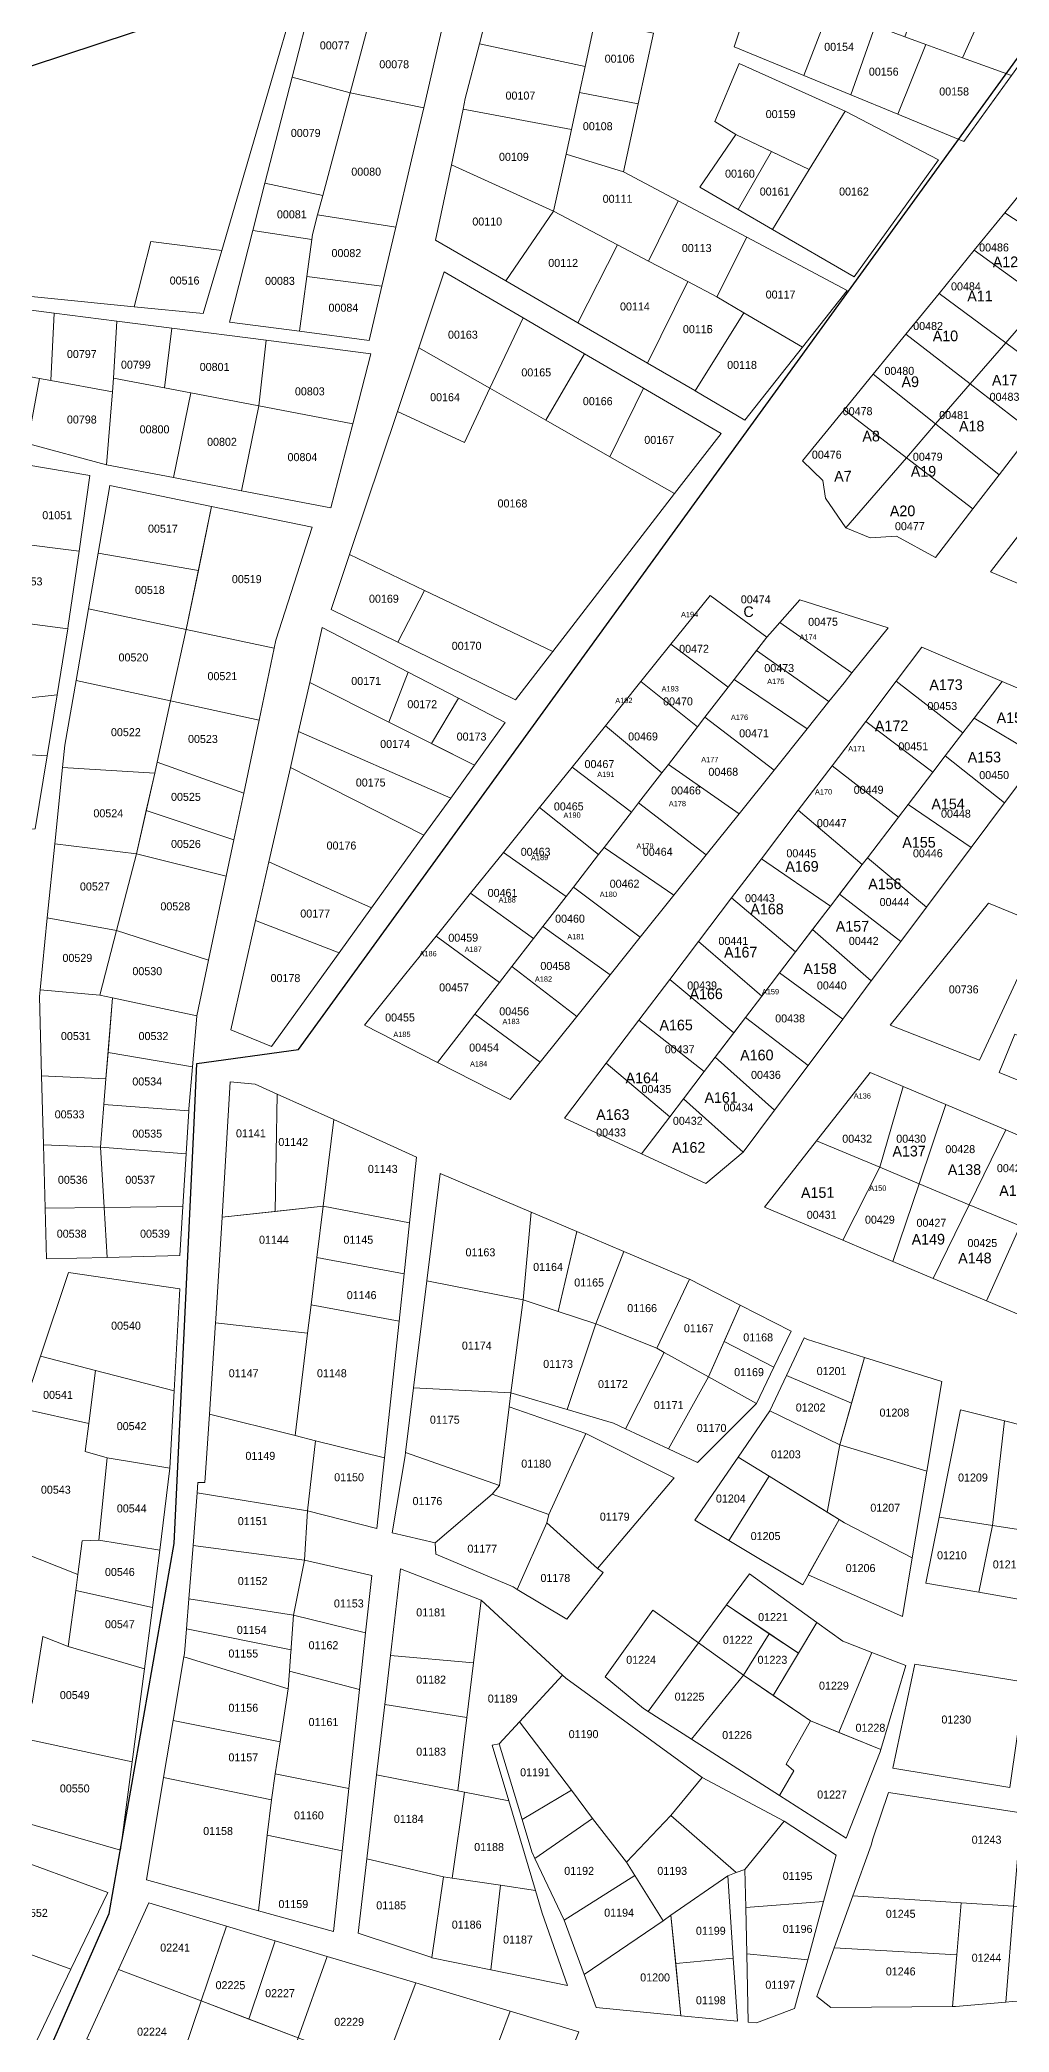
# Model space of a CAD drawing. Header units: metres. Extents: x 245225 to 248406, y 1633796 to 1637634.
# Drawn here: x 246800.1 to 246981.7, y 1634356 to 1634729.4 of the extents above; entities that cross this region are included whole.
import ezdxf
from ezdxf.enums import TextEntityAlignment as Align

# ---------------------------------------------------------------- set-up
doc = ezdxf.new("R2010")
doc.units = ezdxf.units.M
doc.header["$MEASUREMENT"] = 0
for name, color, linetype in [('historique_numero_parcelle', 7, 'Continuous'), ('limites_sections', 7, 'Continuous'), ('numero_lot', 7, 'Continuous')]:
    doc.layers.add(name, color=color, linetype=linetype)
doc.layers.add('LIMITES_PARCELLES', color=7, linetype='Continuous', lineweight=0, true_color=0xffffff)
doc.styles.add('Style-FANCY', font='FANCY.shx')
doc.styles.add('Style-WORKING', font='WORKING.shx')

msp = doc.modelspace()

# ---------------------------------------------------------------- linework, layer by layer
at = {"layer": 'limites_parcelles', "flags": 128}
for points in [[(246834.158, 1634689.937), (246820.85, 1634691.622), (246817.744, 1634679.405), (246787.177, 1634682.471), (246794.32, 1634718.454), (246809.137, 1634780.102), (246822.631, 1634775.869), (246823.328, 1634777.96), (246857.107, 1634768.467), (246834.158, 1634689.937)], [(246978.856, 1634739.265), (246972.956, 1634726.066), (246966.076, 1634728.575), (246962.158, 1634730.003), (246967.198, 1634743.705), (246978.856, 1634739.265)], [(246904.388, 1634734.488), (246904.036, 1634732.853), (246902.222, 1634724.416), (246882.423, 1634728.647), (246884.977, 1634738.5), (246904.388, 1634734.488)], [(246915.044, 1634730.669), (246912.175, 1634717.432), (246901.171, 1634719.528), (246902.222, 1634724.416), (246904.036, 1634732.853), (246915.044, 1634730.669)], [(246962.158, 1634730.003), (246966.076, 1634728.575), (246960.821, 1634715.479), (246952.018, 1634719.109), (246956.554, 1634732.047), (246962.158, 1634730.003)], [(246902.222, 1634724.416), (246901.171, 1634719.528), (246899.691, 1634712.642), (246879.362, 1634716.447), (246879.781, 1634718.454), (246882.423, 1634728.647), (246902.222, 1634724.416)], [(246972.956, 1634726.066), (246982.104, 1634722.731), (246973.179, 1634710.384), (246960.821, 1634715.479), (246966.076, 1634728.575), (246972.956, 1634726.066)], [(246950.954, 1634716.073), (246944.207, 1634705.093), (246930.449, 1634711.707), (246926.522, 1634714.095), (246931.072, 1634724.996), (246950.954, 1634716.073)], [(246871.994, 1634716.707), (246869.727, 1634706.945), (246866.772, 1634694.338), (246852.115, 1634696.642), (246853.075, 1634700.246), (246858.202, 1634719.499), (246871.994, 1634716.707)], [(246912.175, 1634717.432), (246909.414, 1634704.696), (246898.687, 1634707.973), (246899.691, 1634712.642), (246901.171, 1634719.528), (246912.175, 1634717.432)], [(246899.691, 1634712.642), (246898.687, 1634707.973), (246896.305, 1634697.337), (246877.182, 1634706.016), (246879.362, 1634716.447), (246899.691, 1634712.642)], [(246960.242, 1634695.541), (246952.674, 1634684.984), (246937.326, 1634693.885), (246944.207, 1634705.093), (246950.954, 1634716.073), (246968.417, 1634706.945), (246960.242, 1634695.541)], [(246909.414, 1634704.696), (246919.677, 1634699.257), (246914.143, 1634687.956), (246908.325, 1634691.015), (246896.305, 1634697.337), (246898.687, 1634707.973), (246909.414, 1634704.696)], [(246853.075, 1634700.246), (246852.115, 1634696.642), (246851.134, 1634692.958), (246851.005, 1634691.995), (246839.987, 1634693.673), (246842.254, 1634702.531), (246853.075, 1634700.246)], [(246932.532, 1634692.444), (246926.891, 1634681.25), (246921.46, 1634684.107), (246914.143, 1634687.956), (246919.677, 1634699.257), (246932.532, 1634692.444)], [(246851.005, 1634691.995), (246850.083, 1634685.099), (246848.706, 1634674.796), (246835.596, 1634676.517), (246839.987, 1634693.673), (246851.005, 1634691.995)], [(246866.772, 1634694.338), (246864.17, 1634683.235), (246850.083, 1634685.099), (246851.005, 1634691.995), (246851.134, 1634692.958), (246852.115, 1634696.642), (246866.772, 1634694.338)], [(246914.143, 1634687.956), (246921.46, 1634684.107), (246913.936, 1634668.816), (246900.846, 1634676.413), (246908.325, 1634691.015), (246914.143, 1634687.956)], [(246942.947, 1634671.806), (246931.958, 1634678.256), (246926.891, 1634681.25), (246932.532, 1634692.444), (246951.351, 1634682.471), (246942.947, 1634671.806)], [(246926.891, 1634681.25), (246931.958, 1634678.256), (246922.883, 1634663.622), (246922.776, 1634663.685), (246913.936, 1634668.816), (246921.46, 1634684.107), (246926.891, 1634681.25)], [(246802.777, 1634678.194), (246802.146, 1634665.58), (246800.037, 1634665.969), (246786.254, 1634668.515), (246787.029, 1634680.245), (246787.785, 1634680.116), (246802.777, 1634678.194)], [(246814.49, 1634676.692), (246813.862, 1634666.037), (246813.709, 1634663.444), (246802.146, 1634665.58), (246802.777, 1634678.194), (246814.49, 1634676.692)], [(246842.451, 1634673.107), (246841.077, 1634660.829), (246828.363, 1634663.262), (246823.444, 1634664.203), (246824.815, 1634675.368), (246842.451, 1634673.107)], [(246802.146, 1634665.58), (246813.709, 1634663.444), (246812.55, 1634649.795), (246797.786, 1634653.763), (246800.037, 1634665.969), (246802.146, 1634665.58)], [(246823.444, 1634664.203), (246828.363, 1634663.262), (246825.091, 1634647.381), (246812.55, 1634649.795), (246813.709, 1634663.444), (246813.862, 1634666.037), (246823.444, 1634664.203)], [(246894.883, 1634658.136), (246906.864, 1634651.293), (246918.984, 1634644.37), (246896.175, 1634614.794), (246872.142, 1634626.251), (246858.114, 1634632.939), (246867.079, 1634659.746), (246879.65, 1634653.967), (246884.411, 1634664.118), (246894.883, 1634658.136)], [(246962.438, 1634651.111), (246951.064, 1634637.968), (246947.254, 1634643.524), (246946.778, 1634646.858), (246942.968, 1634650.509), (246950.771, 1634660.089), (246962.438, 1634651.111)], [(246974.898, 1634641.521), (246967.892, 1634632.411), (246960.589, 1634636.38), (246955.668, 1634636.063), (246951.064, 1634637.968), (246962.438, 1634651.111), (246974.898, 1634641.521)], [(246827.505, 1634618.937), (246832.237, 1634641.977), (246851.074, 1634638.1), (246844.3, 1634616.933), (246843.987, 1634615.444), (246827.505, 1634618.937)], [(246795.035, 1634635.126), (246807.425, 1634633.602), (246805.407, 1634619.632), (246805.314, 1634619.064), (246787.68, 1634621.318), (246789.726, 1634635.779), (246795.035, 1634635.126)], [(246936.301, 1634617.489), (246930.138, 1634609.527), (246929.016, 1634608.078), (246918.32, 1634616.141), (246925.664, 1634625.268), (246936.301, 1634617.489)], [(246950.756, 1634608.937), (246947.921, 1634605.396), (246934.344, 1634614.961), (246936.301, 1634617.489), (246937.358, 1634618.681), (246938.712, 1634620.209), (246952.229, 1634610.776), (246950.756, 1634608.937)], [(246929.016, 1634608.078), (246924.673, 1634602.468), (246923.276, 1634600.662), (246912.692, 1634609.147), (246918.32, 1634616.141), (246929.016, 1634608.078)], [(246980.351, 1634609.18), (246975.105, 1634602.307), (246972.979, 1634599.521), (246960.509, 1634609.204), (246965.352, 1634615.584), (246980.351, 1634609.18)], [(246824.567, 1634605.522), (246822.049, 1634594.023), (246821.6, 1634591.975), (246804.327, 1634593.04), (246804.749, 1634597.208), (246806.863, 1634609.363), (246824.567, 1634605.522)], [(246877.058, 1634587.325), (246848.546, 1634599.778), (246850.634, 1634608.958), (246865.436, 1634601.551), (246881.515, 1634593.504), (246877.058, 1634587.325)], [(246923.276, 1634600.662), (246917.836, 1634593.635), (246916.612, 1634592.053), (246906.039, 1634600.88), (246912.692, 1634609.147), (246923.276, 1634600.662)], [(246943.821, 1634600.276), (246937.648, 1634592.566), (246924.673, 1634602.468), (246929.016, 1634608.078), (246930.138, 1634609.527), (246943.821, 1634600.276)], [(246972.979, 1634599.521), (246969.715, 1634595.245), (246967.364, 1634592.165), (246954.811, 1634601.695), (246960.509, 1634609.204), (246972.979, 1634599.521)], [(246916.612, 1634592.053), (246912.268, 1634586.441), (246910.912, 1634584.691), (246899.779, 1634593.102), (246906.039, 1634600.88), (246916.612, 1634592.053)], [(246937.648, 1634592.566), (246931.103, 1634584.393), (246917.836, 1634593.635), (246923.276, 1634600.662), (246924.673, 1634602.468), (246937.648, 1634592.566)], [(246967.364, 1634592.165), (246962.747, 1634586.115), (246960.93, 1634583.735), (246948.506, 1634593.389), (246954.811, 1634601.695), (246967.364, 1634592.165)], [(246987.282, 1634595.06), (246980.818, 1634586.42), (246969.715, 1634595.245), (246972.979, 1634599.521), (246975.105, 1634602.307), (246987.282, 1634595.06)], [(246877.058, 1634587.325), (246872.029, 1634580.352), (246854.397, 1634589.306), (246847.016, 1634593.054), (246848.546, 1634599.778), (246877.058, 1634587.325)], [(246836.432, 1634579.5), (246820.004, 1634584.979), (246821.6, 1634591.975), (246822.049, 1634594.023), (246838.264, 1634588.22), (246836.432, 1634579.5)], [(246872.029, 1634580.352), (246862.207, 1634566.734), (246851.591, 1634571.494), (246842.988, 1634575.352), (246847.016, 1634593.054), (246854.397, 1634589.306), (246872.029, 1634580.352)], [(246910.912, 1634584.691), (246905.791, 1634578.074), (246904.766, 1634576.75), (246893.701, 1634585.548), (246899.779, 1634593.102), (246910.912, 1634584.691)], [(246931.103, 1634584.393), (246924.942, 1634576.699), (246912.268, 1634586.441), (246916.612, 1634592.053), (246917.836, 1634593.635), (246931.103, 1634584.393)], [(246960.93, 1634583.735), (246955.131, 1634576.136), (246954.166, 1634574.873), (246942.176, 1634585.049), (246948.506, 1634593.389), (246960.93, 1634583.735)], [(246980.818, 1634586.42), (246974.571, 1634578.069), (246962.747, 1634586.115), (246967.364, 1634592.165), (246969.715, 1634595.245), (246980.818, 1634586.42)], [(246904.766, 1634576.75), (246900.037, 1634570.641), (246898.66, 1634568.862), (246886.928, 1634577.132), (246893.701, 1634585.548), (246904.766, 1634576.75)], [(246924.942, 1634576.699), (246918.875, 1634569.122), (246905.791, 1634578.074), (246910.912, 1634584.691), (246912.268, 1634586.441), (246924.942, 1634576.699)], [(246974.571, 1634578.069), (246966.193, 1634566.87), (246955.131, 1634576.136), (246960.93, 1634583.735), (246962.747, 1634586.115), (246974.571, 1634578.069)], [(246918.875, 1634569.122), (246912.552, 1634561.225), (246900.037, 1634570.641), (246904.766, 1634576.75), (246905.791, 1634578.074), (246918.875, 1634569.122)], [(246851.591, 1634571.494), (246862.207, 1634566.734), (246856.146, 1634558.33), (246840.484, 1634564.347), (246842.988, 1634575.352), (246851.591, 1634571.494)], [(246898.66, 1634568.862), (246894.331, 1634563.269), (246892.568, 1634560.992), (246880.772, 1634569.482), (246886.928, 1634577.132), (246898.66, 1634568.862)], [(246948.198, 1634567.053), (246947.358, 1634565.953), (246941.676, 1634558.508), (246929.689, 1634568.597), (246935.271, 1634575.952), (246948.198, 1634567.053)], [(246961.383, 1634560.439), (246949.899, 1634569.282), (246954.166, 1634574.873), (246955.131, 1634576.136), (246966.193, 1634566.87), (246961.383, 1634560.439)], [(246912.552, 1634561.225), (246906.906, 1634554.174), (246894.331, 1634563.269), (246898.66, 1634568.862), (246900.037, 1634570.641), (246912.552, 1634561.225)], [(246892.568, 1634560.992), (246888.504, 1634555.741), (246886.19, 1634552.752), (246874.316, 1634561.46), (246880.772, 1634569.482), (246892.568, 1634560.992)], [(246941.676, 1634558.508), (246938.664, 1634554.562), (246935.344, 1634550.211), (246923.495, 1634560.436), (246929.689, 1634568.597), (246941.676, 1634558.508)], [(246958.378, 1634556.423), (246955.851, 1634553.045), (246944.847, 1634562.663), (246947.358, 1634565.953), (246948.198, 1634567.053), (246949.899, 1634569.282), (246961.383, 1634560.439), (246958.378, 1634556.423)], [(246959.399, 1634544.776), (246977.814, 1634567.636), (246986.493, 1634564.038), (246986.705, 1634560.863), (246976.121, 1634538.214), (246959.399, 1634544.776)], [(246831.691, 1634556.949), (246829.494, 1634546.498), (246813.685, 1634549.857), (246811.334, 1634550.356), (246814.451, 1634562.472), (246831.691, 1634556.949)], [(246906.906, 1634554.174), (246900.672, 1634546.389), (246888.504, 1634555.741), (246892.568, 1634560.992), (246894.331, 1634563.269), (246906.906, 1634554.174)], [(246955.851, 1634553.045), (246950.501, 1634545.893), (246938.664, 1634554.562), (246941.676, 1634558.508), (246944.847, 1634562.663), (246955.851, 1634553.045)], [(246880.15, 1634544.949), (246874.594, 1634537.772), (246860.894, 1634544.781), (246868.648, 1634554.416), (246874.316, 1634561.46), (246886.19, 1634552.752), (246881.604, 1634546.828), (246880.15, 1634544.949)], [(246930.072, 1634543.305), (246918.111, 1634553.343), (246923.495, 1634560.436), (246935.344, 1634550.211), (246932.293, 1634546.215), (246930.072, 1634543.305)], [(246900.672, 1634546.389), (246893.818, 1634537.828), (246881.604, 1634546.828), (246886.19, 1634552.752), (246888.504, 1634555.741), (246900.672, 1634546.389)], [(246811.334, 1634550.356), (246813.685, 1634549.857), (246812.467, 1634534.683), (246800.393, 1634535.251), (246799.987, 1634550.112), (246800.116, 1634551.389), (246811.334, 1634550.356)], [(246930.072, 1634543.305), (246926.59, 1634538.741), (246924.553, 1634536.072), (246912.321, 1634545.714), (246918.111, 1634553.343), (246930.072, 1634543.305)], [(246950.501, 1634545.893), (246943.996, 1634537.198), (246932.293, 1634546.215), (246935.344, 1634550.211), (246938.664, 1634554.562), (246950.501, 1634545.893)], [(246828.674, 1634536.958), (246812.863, 1634539.622), (246813.685, 1634549.857), (246829.494, 1634546.498), (246829.484, 1634546.448), (246828.674, 1634536.958)], [(246893.818, 1634537.828), (246888.199, 1634530.811), (246874.594, 1634537.772), (246880.15, 1634544.949), (246881.604, 1634546.828), (246893.818, 1634537.828)], [(246924.553, 1634536.072), (246920.649, 1634530.958), (246918.088, 1634527.603), (246906.174, 1634537.615), (246912.321, 1634545.714), (246924.553, 1634536.072)], [(246828.674, 1634536.958), (246828.002, 1634529.091), (246827.979, 1634528.715), (246812.081, 1634529.867), (246812.467, 1634534.683), (246812.863, 1634539.622), (246828.674, 1634536.958)], [(246937.748, 1634528.845), (246931.856, 1634520.969), (246920.649, 1634530.958), (246924.553, 1634536.072), (246926.59, 1634538.741), (246937.748, 1634528.845)], [(246812.467, 1634534.683), (246812.081, 1634529.867), (246811.44, 1634521.887), (246800.746, 1634522.342), (246800.393, 1634535.251), (246812.467, 1634534.683)], [(246844.568, 1634531.83), (246844.144, 1634509.857), (246834.212, 1634508.786), (246835.758, 1634534.119), (246840.388, 1634533.722), (246844.568, 1634531.83)], [(246931.856, 1634520.969), (246924.871, 1634515.095), (246912.792, 1634520.664), (246918.088, 1634527.603), (246920.649, 1634530.958), (246931.856, 1634520.969)], [(246851.976, 1634501.245), (246850.889, 1634492.345), (246850.241, 1634487.04), (246832.997, 1634488.945), (246833.047, 1634489.695), (246834.212, 1634508.786), (246853.147, 1634510.827), (246851.976, 1634501.245)], [(246921.77, 1634497.152), (246915.693, 1634484.205), (246904.263, 1634488.809), (246909.485, 1634502.362), (246921.762, 1634497.156), (246921.77, 1634497.152)], [(246825.244, 1634476.21), (246810.48, 1634480.037), (246800.193, 1634482.703), (246805.414, 1634498.431), (246826.299, 1634495.344), (246825.244, 1634476.21)], [(246931.292, 1634492.277), (246925.364, 1634478.837), (246917.077, 1634483.437), (246915.693, 1634484.205), (246921.77, 1634497.152), (246931.292, 1634492.277)], [(246867.374, 1634489.263), (246864.63, 1634463.673), (246851.735, 1634466.873), (246847.894, 1634467.827), (246850.241, 1634487.04), (246850.889, 1634492.345), (246867.374, 1634489.263)], [(246897.203, 1634491.107), (246904.263, 1634488.809), (246898.867, 1634472.754), (246888.319, 1634475.883), (246890.611, 1634493.254), (246897.203, 1634491.107)], [(246915.693, 1634484.205), (246917.077, 1634483.437), (246909.812, 1634469.125), (246907.58, 1634470.168), (246898.867, 1634472.754), (246904.263, 1634488.809), (246915.693, 1634484.205)], [(246952.176, 1634473.891), (246939.992, 1634479.112), (246943.295, 1634486.132), (246943.881, 1634485.832), (246954.602, 1634482.499), (246952.176, 1634473.891)], [(246825.244, 1634476.21), (246824.447, 1634461.742), (246812.713, 1634463.66), (246808.585, 1634464.877), (246809.236, 1634470.087), (246810.48, 1634480.037), (246825.244, 1634476.21)], [(246888.319, 1634475.883), (246887.997, 1634473.233), (246886.202, 1634458.471), (246868.604, 1634464.649), (246870.113, 1634476.815), (246888.319, 1634475.883)], [(246809.236, 1634470.087), (246808.585, 1634464.877), (246812.713, 1634463.66), (246811.125, 1634448.261), (246808.03, 1634448.102), (246807.197, 1634441.821), (246789.001, 1634448.991), (246796.932, 1634472.881), (246809.236, 1634470.087)], [(246902.395, 1634468.263), (246895.409, 1634453.023), (246884.826, 1634456.833), (246886.202, 1634458.471), (246887.997, 1634473.233), (246902.395, 1634468.263)], [(246847.894, 1634467.827), (246851.735, 1634466.873), (246850.248, 1634453.725), (246829.553, 1634457.134), (246829.705, 1634459.062), (246830.98, 1634459.049), (246831.845, 1634471.874), (246847.894, 1634467.827)], [(246949.983, 1634466.107), (246947.58, 1634453.515), (246936.728, 1634460.237), (246930.934, 1634463.826), (246936.86, 1634472.457), (246949.983, 1634466.107)], [(246904.581, 1634442.93), (246895.056, 1634451.502), (246895.409, 1634453.023), (246902.395, 1634468.263), (246918.905, 1634459.903), (246904.581, 1634442.93)], [(246947.58, 1634453.515), (246949.983, 1634466.107), (246966.254, 1634461.184), (246963.538, 1634444.962), (246950.83, 1634451.502), (246949.828, 1634452.123), (246947.58, 1634453.515)], [(246884.826, 1634456.833), (246874.137, 1634447.732), (246866.094, 1634449.637), (246868.528, 1634464.03), (246868.604, 1634464.649), (246886.202, 1634458.471), (246884.826, 1634456.833)], [(246874.137, 1634447.732), (246884.826, 1634456.833), (246895.409, 1634453.023), (246895.056, 1634451.502), (246889.523, 1634439.008), (246888.742, 1634439.477), (246874.243, 1634445.615), (246874.137, 1634447.732)], [(246904.581, 1634442.93), (246905.594, 1634442.155), (246898.796, 1634433.444), (246889.523, 1634439.008), (246895.056, 1634451.502), (246904.581, 1634442.93)], [(246961.694, 1634433.948), (246944.055, 1634441.736), (246949.828, 1634452.123), (246950.83, 1634451.502), (246963.538, 1634444.962), (246961.694, 1634433.948)], [(246806.797, 1634438.8), (246805.41, 1634428.338), (246800.648, 1634430.164), (246798.637, 1634417.675), (246796.779, 1634418.355), (246780.312, 1634424.381), (246784.495, 1634435.416), (246784.503, 1634435.442), (246789.001, 1634448.991), (246807.197, 1634441.821), (246806.797, 1634438.8)], [(246822.537, 1634446.387), (246821.196, 1634435.606), (246806.797, 1634438.8), (246807.197, 1634441.821), (246808.03, 1634448.102), (246811.125, 1634448.261), (246822.537, 1634446.387)], [(246928.736, 1634436.092), (246933.013, 1634441.904), (246940.03, 1634436.849), (246945.66, 1634432.793), (246942.226, 1634427.034), (246928.736, 1634436.092)], [(246821.196, 1634435.606), (246821.14, 1634435.151), (246819.683, 1634424.147), (246805.41, 1634428.338), (246806.797, 1634438.8), (246821.196, 1634435.606)], [(246847.576, 1634434.172), (246847.161, 1634428.148), (246847.131, 1634427.717), (246827.539, 1634431.624), (246827.982, 1634437.228), (246847.576, 1634434.172)], [(246898.027, 1634422.922), (246889.959, 1634414.216), (246886.139, 1634410.095), (246884.816, 1634409.83), (246887.927, 1634399.404), (246879.634, 1634401.021), (246878.366, 1634401.269), (246880.048, 1634415.017), (246881.297, 1634425.232), (246882.736, 1634436.99), (246898.027, 1634422.922)], [(246861.116, 1634430.904), (246859.977, 1634420.275), (246846.852, 1634423.671), (246847.108, 1634427.39), (246847.131, 1634427.717), (246847.161, 1634428.148), (246847.576, 1634434.172), (246861.116, 1634430.904)], [(246923.498, 1634428.976), (246914.065, 1634416.161), (246913.19, 1634416.723), (246905.997, 1634422.645), (246914.932, 1634435.152), (246923.498, 1634428.976)], [(246937.498, 1634419.107), (246945.66, 1634432.793), (246950.522, 1634429.29), (246951.333, 1634428.98), (246955.979, 1634427.203), (246949.767, 1634412.202), (246944.48, 1634414.355), (246942.64, 1634415.607), (246937.498, 1634419.107)], [(246805.41, 1634428.338), (246819.683, 1634424.147), (246817.376, 1634406.717), (246795.039, 1634411.537), (246796.779, 1634418.355), (246798.637, 1634417.675), (246800.648, 1634430.164), (246805.41, 1634428.338)], [(246847.131, 1634427.717), (246847.108, 1634427.39), (246846.852, 1634423.671), (246846.624, 1634420.361), (246827.067, 1634426.356), (246827.173, 1634426.988), (246827.539, 1634431.624), (246847.131, 1634427.717)], [(246984.713, 1634421.615), (246983.206, 1634411.43), (246981.797, 1634401.914), (246959.906, 1634405.533), (246964.005, 1634424.993), (246984.713, 1634421.615)], [(246859.977, 1634420.275), (246857.982, 1634401.673), (246844.193, 1634404.438), (246845.111, 1634410.452), (246846.624, 1634420.361), (246846.852, 1634423.671), (246859.977, 1634420.275)], [(246924.185, 1634403.777), (246918.313, 1634396.628), (246909.978, 1634387.896), (246903.628, 1634396.098), (246899.659, 1634401.39), (246889.959, 1634414.216), (246898.027, 1634422.922), (246898.611, 1634422.385), (246924.185, 1634403.777)], [(246942.64, 1634415.607), (246944.48, 1634414.355), (246939.876, 1634406.285), (246941.358, 1634405.015), (246938.67, 1634400.386), (246922.188, 1634410.953), (246931.886, 1634422.927), (246942.64, 1634415.607)], [(246845.111, 1634410.452), (246844.193, 1634404.438), (246843.449, 1634399.564), (246823.261, 1634403.775), (246825.058, 1634414.44), (246845.111, 1634410.452)], [(246957.634, 1634408.999), (246957.507, 1634408.573), (246951.157, 1634392.381), (246938.67, 1634400.386), (246941.358, 1634405.015), (246939.876, 1634406.285), (246944.48, 1634414.355), (246957.634, 1634408.999)], [(246795.039, 1634411.537), (246817.376, 1634406.717), (246815.187, 1634390.172), (246788.754, 1634397.793), (246791.741, 1634412.394), (246795.039, 1634411.537)], [(246843.449, 1634399.564), (246842.686, 1634392.967), (246841.049, 1634378.8), (246820.03, 1634384.602), (246823.261, 1634403.775), (246843.449, 1634399.564)], [(246857.982, 1634401.673), (246856.736, 1634390.048), (246842.686, 1634392.967), (246843.449, 1634399.564), (246844.193, 1634404.438), (246857.982, 1634401.673)], [(246878.366, 1634401.269), (246879.634, 1634401.021), (246877.326, 1634384.884), (246875.715, 1634385.118), (246861.333, 1634388.496), (246863.163, 1634404.233), (246878.366, 1634401.269)], [(246939.516, 1634395.549), (246932.177, 1634386.547), (246930.527, 1634385.928), (246918.313, 1634396.628), (246924.185, 1634403.777), (246939.516, 1634395.549)], [(246887.927, 1634399.404), (246892.936, 1634382.612), (246886.413, 1634383.561), (246877.326, 1634384.884), (246879.634, 1634401.021), (246887.927, 1634399.404)], [(246903.628, 1634396.098), (246892.823, 1634388.592), (246892.225, 1634389.854), (246890.414, 1634395.878), (246899.659, 1634401.39), (246903.628, 1634396.098)], [(246983.249, 1634388.609), (246982.519, 1634379.621), (246972.68, 1634380.258), (246952.416, 1634381.568), (246955.826, 1634391.097), (246956.149, 1634392.24), (246959.104, 1634400.967), (246984.307, 1634397.076), (246983.249, 1634388.609)], [(246909.978, 1634387.896), (246911.541, 1634385.401), (246898.31, 1634377.022), (246892.823, 1634388.592), (246903.628, 1634396.098), (246909.978, 1634387.896)], [(246930.527, 1634385.928), (246929.002, 1634385.356), (246918.327, 1634377.937), (246916.857, 1634376.916), (246911.541, 1634385.401), (246909.978, 1634387.896), (246918.313, 1634396.628), (246930.527, 1634385.928)], [(246946.894, 1634380.494), (246932.334, 1634379.418), (246932.177, 1634386.547), (246939.516, 1634395.549), (246949.252, 1634389.206), (246946.894, 1634380.494)], [(246877.326, 1634384.884), (246886.413, 1634383.561), (246884.597, 1634367.714), (246873.528, 1634369.997), (246873.493, 1634370.009), (246875.715, 1634385.118), (246877.326, 1634384.884)], [(246892.936, 1634382.612), (246894.209, 1634378.345), (246898.928, 1634364.758), (246884.597, 1634367.714), (246886.413, 1634383.561), (246892.936, 1634382.612)], [(246982.519, 1634379.621), (246981.061, 1634361.686), (246971.636, 1634360.842), (246971.087, 1634360.839), (246971.881, 1634370.512), (246972.68, 1634380.258), (246982.519, 1634379.621)], [(246993.358, 1634378.92), (246992.081, 1634361.198), (246982.272, 1634361.795), (246981.061, 1634361.686), (246982.519, 1634379.621), (246993.358, 1634378.92)], [(246920.162, 1634359.123), (246904.326, 1634360.631), (246902.037, 1634366.866), (246916.857, 1634376.916), (246918.327, 1634377.937), (246920.162, 1634359.123)], [(246943.941, 1634369.587), (246941.474, 1634360.472), (246934.33, 1634357.773), (246932.808, 1634357.918), (246932.526, 1634370.708), (246943.941, 1634369.587)], [(246971.881, 1634370.512), (246971.087, 1634360.839), (246948.3, 1634360.684), (246945.679, 1634362.743), (246948.928, 1634371.822), (246971.881, 1634370.512)]]:
    msp.add_lwpolyline(points, close=True, dxfattribs=at)
at = {"layer": 'limites_parcelles'}
for points in [[(246948.032, 1634735.154), (246943.204, 1634722.743), (246930.184, 1634728.111), (246934.194, 1634740.2)], [(246982.104, 1634722.731), (246972.956, 1634726.066), (246978.856, 1634739.265), (246990.774, 1634734.726)], [(246862.312, 1634734.931), (246858.202, 1634719.499), (246847.352, 1634722.449), (246851.162, 1634737.33)], [(246875.653, 1634732.457), (246871.994, 1634716.707), (246858.202, 1634719.499), (246862.312, 1634734.931)], [(246956.554, 1634732.047), (246952.018, 1634719.109), (246943.204, 1634722.743), (246948.032, 1634735.154)], [(246858.202, 1634719.499), (246853.075, 1634700.246), (246842.254, 1634702.531), (246847.352, 1634722.449)], [(246937.164, 1634708.479), (246930.889, 1634697.617), (246923.702, 1634701.785), (246930.449, 1634711.707)], [(246930.889, 1634697.617), (246937.164, 1634708.479), (246944.207, 1634705.093), (246937.326, 1634693.885)], [(246896.305, 1634697.337), (246887.374, 1634684.232), (246874.225, 1634691.863), (246877.182, 1634706.016)], [(247001.127, 1634695.82), (246994.447, 1634688.101), (246980.853, 1634697.023), (246987.577, 1634705.278)], [(246908.325, 1634691.015), (246900.846, 1634676.413), (246887.374, 1634684.232), (246896.305, 1634697.337)], [(246994.447, 1634688.101), (246988.021, 1634680.676), (246975.134, 1634690.001), (246980.853, 1634697.023)], [(246834.158, 1634689.937), (246830.701, 1634678.105), (246817.744, 1634679.405), (246820.85, 1634691.622)], [(246988.021, 1634680.676), (246981.074, 1634672.647), (246968.545, 1634681.912), (246975.134, 1634690.001)], [(246890.602, 1634677.319), (246884.411, 1634664.118), (246871.087, 1634671.728), (246875.839, 1634685.937)], [(246864.17, 1634683.235), (246861.789, 1634673.078), (246848.706, 1634674.796), (246850.083, 1634685.099)], [(246942.947, 1634671.806), (246932.169, 1634658.129), (246922.883, 1634663.622), (246931.958, 1634678.256)], [(246981.074, 1634672.647), (246974.399, 1634664.933), (246962.306, 1634674.252), (246968.545, 1634681.912)], [(246998.935, 1634672.779), (246992.395, 1634664.275), (246981.074, 1634672.647), (246988.021, 1634680.676)], [(246824.815, 1634675.368), (246823.444, 1634664.203), (246813.862, 1634666.037), (246814.49, 1634676.692)], [(246902.105, 1634670.606), (246894.883, 1634658.136), (246884.411, 1634664.118), (246890.602, 1634677.319)], [(246858.689, 1634657.458), (246841.077, 1634660.829), (246842.451, 1634673.107), (246862.08, 1634670.591)], [(246884.411, 1634664.118), (246879.65, 1634653.967), (246867.079, 1634659.746), (246871.087, 1634671.728)], [(246974.399, 1634664.933), (246967.911, 1634657.436), (246956.22, 1634666.779), (246962.306, 1634674.252)], [(246992.395, 1634664.275), (246986.016, 1634655.98), (246974.399, 1634664.933), (246981.074, 1634672.647)], [(246913.175, 1634664.145), (246906.864, 1634651.293), (246894.883, 1634658.136), (246902.105, 1634670.606)], [(246918.984, 1634644.37), (246906.864, 1634651.293), (246913.175, 1634664.145), (246927.697, 1634655.668)], [(246967.911, 1634657.436), (246962.438, 1634651.111), (246950.771, 1634660.089), (246956.22, 1634666.779)], [(246986.016, 1634655.98), (246979.819, 1634647.921), (246967.911, 1634657.436), (246974.399, 1634664.933)], [(246841.077, 1634660.829), (246837.854, 1634644.925), (246825.091, 1634647.381), (246828.363, 1634663.262)], [(246858.689, 1634657.458), (246854.619, 1634641.698), (246837.854, 1634644.925), (246841.077, 1634660.829)], [(246979.819, 1634647.921), (246974.898, 1634641.521), (246962.438, 1634651.111), (246967.911, 1634657.436)], [(246807.425, 1634633.602), (246795.035, 1634635.126), (246797.234, 1634649.854), (246809.471, 1634647.764)], [(246829.777, 1634629.999), (246811.009, 1634633.203), (246813.216, 1634645.891), (246832.237, 1634641.977)], [(247000.466, 1634634.463), (246992.097, 1634623.874), (246978.211, 1634629.713), (246989.13, 1634643.873)], [(246829.777, 1634629.999), (246827.505, 1634618.937), (246809.202, 1634622.816), (246811.009, 1634633.203)], [(246872.142, 1634626.251), (246867.154, 1634616.522), (246854.672, 1634622.648), (246858.114, 1634632.939)], [(246896.175, 1634614.794), (246889.174, 1634605.715), (246867.154, 1634616.522), (246872.142, 1634626.251)], [(246827.505, 1634618.937), (246824.567, 1634605.522), (246806.863, 1634609.363), (246809.202, 1634622.816)], [(246952.229, 1634610.776), (246938.712, 1634620.209), (246942.492, 1634624.474), (246959.002, 1634619.235)], [(246805.314, 1634619.064), (246803.296, 1634606.642), (246790.22, 1634605.231), (246787.68, 1634621.318)], [(246843.987, 1634615.444), (246841.146, 1634601.926), (246824.567, 1634605.522), (246827.505, 1634618.937)], [(246869.055, 1634610.926), (246865.436, 1634601.551), (246850.634, 1634608.958), (246852.979, 1634619.262)], [(246947.921, 1634605.396), (246943.821, 1634600.276), (246930.138, 1634609.527), (246934.344, 1634614.961)], [(246878.505, 1634606.026), (246873.447, 1634597.542), (246865.436, 1634601.551), (246869.055, 1634610.926)], [(246987.282, 1634595.06), (246975.105, 1634602.307), (246980.351, 1634609.18), (246993.609, 1634603.519)], [(246801.445, 1634595.251), (246789.85, 1634595.937), (246790.22, 1634605.231), (246803.296, 1634606.642)], [(246841.146, 1634601.926), (246838.264, 1634588.22), (246822.049, 1634594.023), (246824.567, 1634605.522)], [(246873.447, 1634597.542), (246878.505, 1634606.026), (246887.269, 1634601.481), (246881.515, 1634593.504)], [(246801.445, 1634595.251), (246799.215, 1634581.532), (246789.268, 1634581.313), (246789.85, 1634595.937)], [(246821.6, 1634591.975), (246818.161, 1634576.894), (246802.881, 1634578.732), (246804.327, 1634593.04)], [(246836.432, 1634579.5), (246835.004, 1634572.711), (246818.161, 1634576.894), (246820.004, 1634584.979)], [(246954.166, 1634574.873), (246948.198, 1634567.053), (246935.271, 1634575.952), (246942.176, 1634585.049)], [(246818.161, 1634576.894), (246814.451, 1634562.472), (246801.476, 1634564.847), (246802.881, 1634578.732)], [(246835.004, 1634572.711), (246831.691, 1634556.949), (246814.451, 1634562.472), (246818.161, 1634576.894)], [(246814.451, 1634562.472), (246811.334, 1634550.356), (246800.116, 1634551.389), (246801.476, 1634564.847)], [(246856.146, 1634558.33), (246843.454, 1634540.733), (246835.834, 1634543.908), (246840.484, 1634564.347)], [(246943.996, 1634537.198), (246937.748, 1634528.845), (246926.59, 1634538.741), (246932.293, 1634546.215)], [(246994.494, 1634537.949), (246991.461, 1634531.169), (246979.798, 1634535.891), (246982.757, 1634543.101)], [(246918.088, 1634527.603), (246912.792, 1634520.664), (246898.359, 1634527.319), (246906.174, 1634537.615)], [(246961.849, 1634533.268), (246957.425, 1634518.116), (246945.582, 1634523.062), (246955.668, 1634535.891)], [(246969.844, 1634529.875), (246964.813, 1634515.032), (246957.425, 1634518.116), (246961.849, 1634533.268)], [(246827.979, 1634528.715), (246827.481, 1634520.618), (246811.44, 1634521.887), (246812.081, 1634529.867)], [(246844.144, 1634509.857), (246844.568, 1634531.83), (246855.128, 1634527.05), (246853.147, 1634510.827)], [(246981.047, 1634525.121), (246974.204, 1634511.111), (246964.813, 1634515.032), (246969.844, 1634529.875)], [(246869.353, 1634507.723), (246853.147, 1634510.827), (246855.128, 1634527.05), (246870.671, 1634520.016)], [(246812.113, 1634510.597), (246801.071, 1634510.478), (246800.746, 1634522.342), (246811.44, 1634521.887)], [(246826.874, 1634510.754), (246812.113, 1634510.597), (246811.44, 1634521.887), (246827.481, 1634520.618)], [(246957.425, 1634518.116), (246950.514, 1634504.446), (246935.824, 1634510.65), (246945.582, 1634523.062)], [(246990.083, 1634521.286), (246983.743, 1634507.128), (246974.204, 1634511.111), (246981.047, 1634525.121)], [(246964.813, 1634515.032), (246959.884, 1634500.489), (246950.514, 1634504.446), (246957.425, 1634518.116)], [(246890.611, 1634493.254), (246872.594, 1634496.82), (246875.089, 1634516.947), (246892.132, 1634509.72)], [(246974.204, 1634511.111), (246967.454, 1634497.293), (246959.884, 1634500.489), (246964.813, 1634515.032)], [(246801.071, 1634510.478), (246812.113, 1634510.597), (246812.671, 1634501.228), (246801.332, 1634500.94)], [(246812.113, 1634510.597), (246826.874, 1634510.754), (246826.309, 1634501.575), (246812.671, 1634501.228)], [(246868.324, 1634498.127), (246851.976, 1634501.245), (246853.147, 1634510.827), (246869.353, 1634507.723)], [(246983.743, 1634507.128), (246977.448, 1634493.072), (246967.454, 1634497.293), (246974.204, 1634511.111)], [(246900.692, 1634506.09), (246897.203, 1634491.107), (246890.611, 1634493.254), (246892.132, 1634509.72)], [(246993.064, 1634503.236), (246987.155, 1634488.973), (246977.448, 1634493.072), (246983.743, 1634507.128)], [(246897.203, 1634491.107), (246900.692, 1634506.09), (246909.485, 1634502.362), (246904.263, 1634488.809)], [(246868.324, 1634498.127), (246867.374, 1634489.263), (246850.889, 1634492.345), (246851.976, 1634501.245)], [(246890.611, 1634493.254), (246888.319, 1634475.883), (246870.113, 1634476.815), (246872.594, 1634496.82)], [(246937.589, 1634480.639), (246928.288, 1634485.467), (246931.292, 1634492.277), (246940.811, 1634487.404)], [(246850.241, 1634487.04), (246847.894, 1634467.827), (246831.845, 1634471.874), (246832.997, 1634488.945)], [(246937.589, 1634480.639), (246934.354, 1634473.848), (246925.364, 1634478.837), (246928.288, 1634485.467)], [(246810.48, 1634480.037), (246809.236, 1634470.087), (246796.932, 1634472.881), (246800.193, 1634482.703)], [(246925.364, 1634478.837), (246917.86, 1634465.364), (246909.812, 1634469.125), (246917.077, 1634483.437)], [(246966.254, 1634461.184), (246949.983, 1634466.107), (246954.602, 1634482.499), (246969.07, 1634478)], [(246934.354, 1634473.848), (246923.306, 1634462.819), (246917.86, 1634465.364), (246925.364, 1634478.837)], [(246952.176, 1634473.891), (246949.983, 1634466.107), (246936.86, 1634472.457), (246939.992, 1634479.112)], [(246980.821, 1634470.595), (246978.55, 1634450.989), (246968.548, 1634452.532), (246972.589, 1634472.682)], [(246978.55, 1634450.989), (246980.821, 1634470.595), (246991.374, 1634467.919), (246987.933, 1634449.541)], [(246864.63, 1634463.673), (246863.209, 1634450.42), (246850.248, 1634453.725), (246851.735, 1634466.873)], [(246824.447, 1634461.742), (246822.537, 1634446.387), (246811.125, 1634448.261), (246812.713, 1634463.66)], [(246922.811, 1634451.993), (246930.934, 1634463.826), (246936.728, 1634460.237), (246929.154, 1634448.201)], [(246949.828, 1634452.123), (246943.035, 1634439.9), (246929.154, 1634448.201), (246936.728, 1634460.237)], [(246850.248, 1634453.725), (246849.64, 1634444.491), (246828.774, 1634447.269), (246829.553, 1634457.134)], [(246978.55, 1634450.989), (246975.986, 1634438.466), (246966.068, 1634440.161), (246968.548, 1634452.532)], [(246987.933, 1634449.541), (246985.553, 1634436.831), (246975.986, 1634438.466), (246978.55, 1634450.989)], [(246849.64, 1634444.491), (246847.576, 1634434.172), (246827.982, 1634437.228), (246828.774, 1634447.269)], [(246862.263, 1634441.601), (246861.116, 1634430.904), (246847.576, 1634434.172), (246849.64, 1634444.491)], [(246882.736, 1634436.99), (246881.297, 1634425.232), (246865.763, 1634426.598), (246867.655, 1634442.863)], [(246936.743, 1634430.716), (246931.886, 1634422.927), (246923.498, 1634428.976), (246928.736, 1634436.092)], [(246931.886, 1634422.927), (246922.188, 1634410.953), (246914.065, 1634416.161), (246923.498, 1634428.976)], [(246931.886, 1634422.927), (246936.743, 1634430.716), (246942.226, 1634427.034), (246937.498, 1634419.107)], [(246845.111, 1634410.452), (246825.058, 1634414.44), (246827.067, 1634426.356), (246846.624, 1634420.361)], [(246881.297, 1634425.232), (246880.048, 1634415.017), (246864.698, 1634417.433), (246865.763, 1634426.598)], [(246949.767, 1634412.202), (246955.979, 1634427.203), (246962.349, 1634424.766), (246957.634, 1634408.999)], [(246880.048, 1634415.017), (246878.366, 1634401.269), (246863.163, 1634404.233), (246864.698, 1634417.433)], [(246899.659, 1634401.39), (246890.414, 1634395.878), (246886.139, 1634410.095), (246889.959, 1634414.216)], [(246856.736, 1634390.048), (246855.113, 1634374.918), (246841.049, 1634378.8), (246842.686, 1634392.967)], [(246805.89, 1634367.819), (246786.317, 1634374.941), (246792.774, 1634389.554), (246812.793, 1634382.237)], [(246875.715, 1634385.118), (246873.493, 1634370.009), (246859.717, 1634374.601), (246861.333, 1634388.496)], [(246916.857, 1634376.916), (246902.037, 1634366.866), (246898.31, 1634377.022), (246911.541, 1634385.401)], [(246930.005, 1634369.924), (246919.209, 1634368.893), (246918.327, 1634377.937), (246929.002, 1634385.356)], [(246835.022, 1634375.901), (246830.291, 1634361.881), (246814.813, 1634367.765), (246820.492, 1634380.253)], [(246943.941, 1634369.587), (246932.526, 1634370.708), (246932.334, 1634379.418), (246946.894, 1634380.494)], [(246971.881, 1634370.512), (246948.928, 1634371.822), (246952.416, 1634381.568), (246972.68, 1634380.258)], [(246844.178, 1634373.159), (246839.216, 1634358.487), (246830.291, 1634361.881), (246835.022, 1634375.901)], [(246805.89, 1634367.819), (246798.805, 1634353.02), (246779.666, 1634359.89), (246786.317, 1634374.941)], [(246839.216, 1634358.487), (246844.178, 1634373.159), (246853.927, 1634370.238), (246848.471, 1634354.969)], [(246870.528, 1634365.267), (246864.34, 1634348.936), (246848.471, 1634354.969), (246853.927, 1634370.238)], [(246919.209, 1634368.893), (246930.005, 1634369.924), (246930.772, 1634358.112), (246920.162, 1634359.123)], [(246830.291, 1634361.881), (246825.435, 1634347.493), (246808.903, 1634354.773), (246814.813, 1634367.765)], [(246888.183, 1634359.979), (246881.645, 1634342.356), (246864.34, 1634348.936), (246870.528, 1634365.267)], [(246848.471, 1634354.969), (246843.03, 1634339.745), (246825.435, 1634347.493), (246830.291, 1634361.881)], [(246893.702, 1634337.773), (246881.645, 1634342.356), (246888.183, 1634359.979), (246901.058, 1634356.123)]]:
    msp.add_3dface(points, dxfattribs=at)
at = {"layer": 'limites_sections'}
for p, q in [((246848.547, 1634540.21), (247071.802, 1634848.166)), ((246829.497, 1634537.564), (246848.547, 1634540.21)), ((246828.968, 1634526.452), (246829.497, 1634537.564)), ((246825.264, 1634447.606), (246828.968, 1634526.452)), ((246813.093, 1634378.285), (246825.264, 1634447.606)), ((246739.265, 1634210.098), (246813.093, 1634378.285))]:
    msp.add_line(p, q, dxfattribs=at)
at = {"layer": 'limites_sections', "flags": 128}
msp.add_lwpolyline([(246278.712, 1634922.249), (246475.166, 1634954), (246643.177, 1634926.218), (246784.729, 1634903.067), (246991.766, 1634872.64), (246999.571246, 1634870.253254), (247040.849557, 1634805.47047), (247038.303451, 1634801.958394), (247032.6049, 1634798.1715), (247024.9407, 1634793.0783), (247023.4972, 1634792.1191), (247016.734, 1634787.6247), (247004.1143, 1634784.8567), (246959.9992, 1634775.1805), (246935.4919, 1634769.8051), (246636.5417, 1634671.0846), (246589.0941, 1634657.0569), (246244.6059, 1634539.0524)], dxfattribs=at)

# ---------------------------------------------------------------- texts
at = {"layer": 'historique_numero_parcelle', "style": 'Style-FANCY'}
for s, p in [('00077', (246855.321842, 1634728.382424)), ('00154', (246949.822858, 1634728.11473)), ('00078', (246866.469199, 1634724.846957)), ('00106', (246908.695413, 1634725.891357)), ('00156', (246958.183375, 1634723.4628)), ('00107', (246890.116484, 1634718.979919)), ('00158', (246971.374415, 1634719.741257)), ('00159', (246938.86129, 1634715.508001)), ('00079', (246849.887505, 1634711.972742)), ('00108', (246904.601413, 1634713.238109)), ('00109', (246888.888948, 1634707.496299)), ('00080', (246861.220652, 1634704.715733)), ('00160', (246931.243929, 1634704.343371)), ('00161', (246937.746554, 1634700.993981)), ('00162', (246952.609697, 1634700.993981)), ('00081', (246847.286455, 1634696.714414)), ('00111', (246908.317199, 1634699.627892)), ('00110', (246883.899179, 1634695.3747)), ('00082', (246857.504866, 1634689.457404)), ('00113', (246923.14053, 1634690.403781)), ('00112', (246898.12533, 1634687.612623)), ('00516', (246827.195072, 1634684.31361)), ('00083', (246845.056984, 1634684.247243)), ('00117', (246938.852995, 1634681.684736)), ('00084', (246856.947498, 1634679.223159)), ('00114', (246911.568512, 1634679.45181)), ('00163', (246879.333241, 1634674.167613)), ('00115', (246923.352861, 1634675.198617)), ('00116', (246923.352861, 1634675.198617)), ('00797', (246807.938523, 1634670.546152)), ('00799', (246818.063604, 1634668.545909)), ('00801', (246832.819947, 1634668.120608)), ('00165', (246893.081648, 1634667.09668)), ('00118', (246931.633755, 1634668.499839)), ('00803', (246850.654952, 1634663.548622)), ('00164', (246875.989034, 1634662.444751)), ('00166', (246904.600584, 1634661.700442)), ('00798', (246807.938523, 1634658.265586)), ('00800', (246821.566908, 1634656.424831)), ('00802', (246834.200037, 1634654.085675)), ('00167', (246916.11952, 1634654.443432)), ('00804', (246849.274863, 1634651.214893)), ('01051', (246803.323611, 1634640.337144)), ('00168', (246888.622705, 1634642.534493)), ('00517', (246823.129862, 1634637.814694)), ('01053', (246797.776712, 1634627.923672)), ('00518', (246820.688164, 1634626.331567)), ('00519', (246838.841652, 1634628.351747)), ('00169', (246864.536452, 1634624.677729)), ('00170', (246880.036586, 1634615.852355)), ('00520', (246817.609503, 1634613.678863)), ('00521', (246834.27674, 1634610.170129)), ('00171', (246861.21215, 1634609.266552)), ('00172', (246871.722516, 1634604.907029)), ('00522', (246816.189603, 1634599.670511)), ('00523', (246830.627464, 1634598.394608)), ('00174', (246866.626581, 1634597.463942)), ('00173', (246880.958897, 1634598.84623)), ('00175', (246862.061473, 1634590.233515)), ('00524', (246812.89862, 1634584.466001)), ('00525', (246827.442642, 1634587.549433)), ('00526', (246827.442642, 1634578.724438)), ('00176', (246856.587324, 1634578.424259)), ('00527', (246810.377302, 1634570.750044)), ('00528', (246825.452128, 1634567.028661)), ('00177', (246851.663908, 1634565.677973)), ('00529', (246807.105276, 1634557.368253)), ('00530', (246820.208545, 1634554.877204)), ('00178', (246846.09023, 1634553.582956)), ('00531', (246806.817126, 1634542.718153)), ('00532', (246821.361148, 1634542.718153)), ('00534', (246820.19338, 1634534.212133)), ('00533', (246805.649358, 1634528.045269)), ('00535', (246820.19338, 1634524.43021)), ('01141', (246839.616407, 1634524.484804)), ('01142', (246847.552983, 1634522.861442)), ('01143', (246864.320395, 1634517.823424)), ('00536', (246806.246512, 1634515.777993)), ('00537', (246818.87964, 1634515.777993)), ('00538', (246806.03419, 1634505.677095)), ('00539', (246821.63982, 1634505.677095)), ('01144', (246843.93227, 1634504.547896)), ('01145', (246859.749528, 1634504.547896)), ('01163', (246882.623722, 1634502.190253)), ('01164', (246895.290105, 1634499.447332)), ('01165', (246902.992635, 1634496.532978)), ('01146', (246860.364334, 1634494.165624)), ('01166', (246912.92034, 1634491.732866)), ('00540', (246816.212352, 1634488.439114)), ('01167', (246923.532715, 1634487.96135)), ('01174', (246881.939053, 1634484.704131)), ('01168', (246934.658592, 1634486.247024)), ('01173', (246897.172946, 1634481.27548)), ('01169', (246932.946918, 1634479.732586)), ('01201', (246948.413546, 1634479.934687)), ('01147', (246838.255584, 1634479.524539)), ('01148', (246854.785457, 1634479.524539)), ('01172', (246907.442986, 1634477.503963)), ('00541', (246803.473062, 1634475.467434)), ('01171', (246917.884193, 1634473.561014)), ('01202', (246944.49067, 1634473.105373)), ('01208', (246960.179679, 1634472.156246)), ('00542', (246817.273959, 1634469.619546)), ('01175', (246875.948196, 1634470.818093)), ('01170', (246925.929058, 1634469.2752)), ('01149', (246841.3855, 1634464.046628)), ('01180', (246893.06493, 1634462.58933)), ('01203', (246939.842704, 1634464.334323)), ('00543', (246803.068324, 1634457.697827)), ('01150', (246858.013184, 1634460.030208)), ('01209', (246974.900069, 1634459.984534)), ('00544', (246817.293864, 1634454.189094)), ('01176', (246872.696017, 1634455.560595)), ('01204', (246929.540726, 1634456.041585)), ('01207', (246958.468005, 1634454.327259)), ('01151', (246839.94767, 1634451.812065)), ('01179', (246907.78532, 1634452.646241)), ('01177', (246882.966057, 1634446.646101)), ('01205', (246936.045085, 1634449.01285)), ('00546', (246815.064489, 1634442.280667)), ('01206', (246953.846487, 1634443.01271)), ('01210', (246970.963221, 1634445.412766)), ('01212', (246981.404428, 1634443.69844)), ('01152', (246839.94767, 1634440.580881)), ('01178', (246896.659444, 1634441.160259)), ('01153', (246857.962268, 1634436.380784)), ('00547', (246815.064489, 1634432.498744)), ('01154', (246839.761766, 1634431.424108)), ('01181', (246873.385271, 1634434.710765)), ('01221', (246937.440388, 1634433.825371)), ('01162', (246853.215226, 1634428.557574)), ('01222', (246930.845206, 1634429.571044)), ('01155', (246838.196807, 1634427.001848)), ('01224', (246912.730128, 1634425.820519)), ('01223', (246937.328606, 1634425.820519)), ('01182', (246873.385271, 1634422.110471)), ('01229', (246948.846435, 1634420.973569)), ('00549', (246806.614757, 1634419.206427)), ('01156', (246838.196807, 1634416.83922)), ('01189', (246886.785228, 1634418.552371)), ('01225', (246921.801996, 1634418.916378)), ('01161', (246853.215226, 1634414.157238)), ('01228', (246955.693128, 1634413.087671)), ('01230', (246971.782858, 1634414.630564)), ('01183', (246873.385271, 1634408.610156)), ('01190', (246901.945763, 1634411.890991)), ('01226', (246930.702698, 1634411.71621)), ('01157', (246838.196807, 1634407.539004)), ('00550', (246806.614757, 1634401.715924)), ('01191', (246892.849442, 1634404.739804)), ('01227', (246948.5041, 1634400.573093)), ('01158', (246833.466126, 1634393.738682)), ('01160', (246850.476549, 1634396.671116)), ('01184', (246869.191672, 1634396.009863)), ('01188', (246884.242171, 1634390.731314)), ('01243', (246977.452776, 1634392.104019)), ('01192', (246901.116563, 1634386.262041)), ('01193', (246918.554671, 1634386.262041)), ('01195', (246942.048261, 1634385.32266)), ('01159', (246847.566704, 1634380.042157)), ('01185', (246865.8967, 1634379.809485)), ('00552', (246798.777108, 1634378.3875)), ('01186', (246880.042458, 1634376.191908)), ('01194', (246908.606007, 1634378.425123)), ('01199', (246925.787364, 1634375.036706)), ('01196', (246942.048261, 1634375.379571)), ('01245', (246961.363046, 1634378.217981)), ('02241', (246825.416558, 1634371.888729)), ('01187', (246889.655774, 1634373.393009)), ('01244', (246977.452776, 1634369.989217)), ('02225', (246835.786625, 1634364.844208)), ('01200', (246915.346157, 1634366.293645)), ('01197', (246938.796082, 1634364.922185)), ('01246', (246961.363046, 1634367.417729)), ('02227', (246845.072453, 1634363.344173)), ('01198', (246925.787364, 1634362.007831)), ('02229', (246858.025279, 1634357.973785)), ('02224', (246821.07871, 1634356.125137))]:
    msp.add_text(s, height=1.499994, dxfattribs=at).set_placement(p, align=Align.MIDDLE_CENTER)
for s, p in [('00486', (246978.845184, 1634690.515259)), ('00484', (246973.583348, 1634683.221407)), ('00482', (246966.495184, 1634675.796259)), ('00480', (246961.108184, 1634667.385259)), ('00483', (246980.816184, 1634662.522259)), ('00478', (246953.290184, 1634659.828259)), ('00481', (246971.365008, 1634659.105856)), ('00476', (246947.509184, 1634651.680259)), ('00479', (246966.429184, 1634651.286259)), ('00477', (246963.079184, 1634638.276259)), ('00474', (246934.197348, 1634624.562407)), ('00475', (246946.817184, 1634620.356259)), ('00472', (246922.642184, 1634615.297259)), ('00473', (246938.605184, 1634611.683259)), ('00470', (246919.636184, 1634605.440259)), ('00453', (246969.155184, 1634604.573259)), ('00471', (246933.885008, 1634599.460856)), ('00469', (246913.084184, 1634598.870259)), ('00451', (246963.711008, 1634597.016856)), ('00467', (246904.921184, 1634593.696259)), ('00468', (246928.124184, 1634592.249259)), ('00450', (246978.877184, 1634591.629259)), ('00466', (246921.132184, 1634588.751259)), ('00449', (246955.352348, 1634588.869407)), ('00465', (246899.173184, 1634585.761259)), ('00448', (246971.710348, 1634584.400407)), ('00447', (246948.454348, 1634582.626407)), ('00463', (246892.965184, 1634577.252259)), ('00464', (246915.836348, 1634577.252407)), ('00445', (246942.739348, 1634576.975407)), ('00446', (246966.454348, 1634576.975407)), ('00461', (246886.766008, 1634569.547856)), ('00462', (246909.635184, 1634571.272259)), ('00443', (246934.987348, 1634568.564407)), ('00444', (246960.206514, 1634567.841555)), ('00460', (246899.403184, 1634564.718259)), ('00459', (246879.399184, 1634561.153259)), ('00441', (246930.003173, 1634560.548005)), ('00442', (246954.432348, 1634560.548407)), ('00458', (246896.644184, 1634555.863259)), ('00457', (246877.675184, 1634551.839259)), ('00439', (246924.154184, 1634552.203259)), ('00440', (246948.454348, 1634552.203407)), ('00736', (246973.167019, 1634551.46711)), ('00456', (246888.941184, 1634547.354259)), ('00455', (246867.558184, 1634546.204259)), ('00438', (246940.644184, 1634546.026259)), ('00454', (246883.301348, 1634540.569407)), ('00437', (246919.950184, 1634540.243259)), ('00435', (246915.586184, 1634532.781259)), ('00436', (246936.111184, 1634535.447259)), ('00434', (246930.970348, 1634529.353407)), ('00433', (246907.099184, 1634524.648259)), ('00432', (246921.470184, 1634526.833259)), ('00432', (246953.209184, 1634523.479259)), ('00430', (246963.326184, 1634523.479259)), ('00428', (246972.523184, 1634521.524259)), ('00426', (246982.180184, 1634517.959259)), ('00431', (246946.550008, 1634509.219856)), ('00429', (246957.461184, 1634508.307259)), ('00427', (246967.120184, 1634507.725259)), ('00425', (246976.662184, 1634503.930259))]:
    msp.add_text(s, height=1.499994, rotation=0.1323, dxfattribs=at).set_placement(p, align=Align.MIDDLE_CENTER)
at = {"layer": 'numero_lot', "linetype": 'Continuous'}
for s, height, style, p in [('A12', 1.999992, 'Style-WORKING', (246978.62079, 1634686.782029)), ('A11', 1.999992, 'Style-WORKING', (246973.83979, 1634680.384029)), ('A10', 1.999992, 'Style-WORKING', (246967.37079, 1634672.904029)), ('A9', 1.999992, 'Style-WORKING', (246961.52479, 1634664.325029)), ('A17', 1.999992, 'Style-WORKING', (246978.46879, 1634664.629029)), ('A8', 1.999992, 'Style-WORKING', (246954.19779, 1634654.140029)), ('A18', 1.999992, 'Style-WORKING', (246972.29679, 1634656.007029)), ('A7', 1.999992, 'Style-WORKING', (246948.90279, 1634646.626029)), ('A19', 1.999992, 'Style-WORKING', (246963.25579, 1634647.529029)), ('A20', 1.999992, 'Style-WORKING', (246959.34579, 1634640.120029)), ('A194', 0.999996, 'Style-FANCY', (246920.20679, 1634621.210029)), ('C', 1.999992, 'Style-WORKING', (246931.90279, 1634621.245029)), ('A174', 0.999996, 'Style-FANCY', (246942.40279, 1634616.979029)), ('A193', 0.999996, 'Style-FANCY', (246916.56179, 1634607.284029)), ('A175', 0.999996, 'Style-FANCY', (246936.35379, 1634608.679029)), ('A173', 1.999992, 'Style-WORKING', (246966.74279, 1634607.527029)), ('A192', 0.999996, 'Style-FANCY', (246907.89179, 1634605.099029)), ('A176', 0.999996, 'Style-FANCY', (246929.55479, 1634601.947029)), ('A172', 1.999992, 'Style-WORKING', (246956.53779, 1634599.824029)), ('A152', 1.999992, 'Style-WORKING', (246979.34779, 1634601.352029)), ('A171', 0.999996, 'Style-FANCY', (246951.52079, 1634596.065029)), ('A177', 0.999996, 'Style-FANCY', (246923.99179, 1634594.018029)), ('A153', 1.999992, 'Style-WORKING', (246973.92079, 1634593.962029)), ('A191', 0.999996, 'Style-FANCY', (246904.51079, 1634591.253029)), ('A170', 0.999996, 'Style-FANCY', (246945.29679, 1634587.975029)), ('A178', 0.999996, 'Style-FANCY', (246917.91779, 1634585.766029)), ('A154', 1.999992, 'Style-WORKING', (246967.12279, 1634585.181029)), ('A190', 0.999996, 'Style-FANCY', (246898.18179, 1634583.609029)), ('A179', 0.999996, 'Style-FANCY', (246911.84179, 1634577.823029)), ('A155', 1.999992, 'Style-WORKING', (246961.67779, 1634577.989029)), ('A189', 0.999996, 'Style-FANCY', (246892.10679, 1634575.666029)), ('A169', 1.999992, 'Style-WORKING', (246939.75279, 1634573.479029)), ('A156', 1.999992, 'Style-WORKING', (246955.28479, 1634570.203029)), ('A188', 0.999996, 'Style-FANCY', (246886.03179, 1634567.723029)), ('A180', 0.999996, 'Style-FANCY', (246904.97579, 1634568.767029)), ('A168', 1.999992, 'Style-WORKING', (246933.20879, 1634565.493029)), ('A157', 1.999992, 'Style-WORKING', (246949.20979, 1634562.260029)), ('A187', 0.999996, 'Style-FANCY', (246879.67279, 1634558.475029)), ('A181', 0.999996, 'Style-FANCY', (246898.89979, 1634560.824029)), ('A167', 1.999992, 'Style-WORKING', (246928.27479, 1634557.402029)), ('A186', 0.999996, 'Style-FANCY', (246871.20579, 1634557.645029)), ('A158', 1.999992, 'Style-WORKING', (246943.13479, 1634554.317029)), ('A182', 0.999996, 'Style-FANCY', (246892.82579, 1634552.881029)), ('A166', 1.999992, 'Style-WORKING', (246921.79979, 1634549.598029)), ('A159', 0.999996, 'Style-FANCY', (246935.35879, 1634550.517029)), ('A183', 0.999996, 'Style-FANCY', (246886.75079, 1634544.938029)), ('A165', 1.999992, 'Style-WORKING', (246916.17279, 1634543.744029)), ('A165', 1.999992, 'Style-WORKING', (246916.17279, 1634543.744029)), ('A185', 0.999996, 'Style-FANCY', (246866.30879, 1634542.522029)), ('A160', 1.999992, 'Style-WORKING', (246931.29379, 1634538.123029)), ('A184', 0.999996, 'Style-FANCY', (246880.67479, 1634536.995029)), ('A164', 1.999992, 'Style-WORKING', (246909.81979, 1634533.846029)), ('A163', 1.999992, 'Style-WORKING', (246904.30779, 1634526.965029)), ('A161', 1.999992, 'Style-WORKING', (246924.60179, 1634530.178029)), ('A136', 0.999996, 'Style-FANCY', (246952.56079, 1634530.985029)), ('A162', 1.999992, 'Style-WORKING', (246918.52579, 1634520.812029)), ('A137', 1.999992, 'Style-WORKING', (246959.82079, 1634520.115029)), ('A138', 1.999992, 'Style-WORKING', (246970.19379, 1634516.650029)), ('A151', 1.999992, 'Style-WORKING', (246942.68979, 1634512.356029)), ('A151', 1.999992, 'Style-WORKING', (246942.68979, 1634512.356029)), ('A150', 0.999996, 'Style-FANCY', (246955.46079, 1634513.699029)), ('A139', 1.999992, 'Style-WORKING', (246979.83679, 1634512.738029)), ('A149', 1.999992, 'Style-WORKING', (246963.42079, 1634503.606029)), ('A148', 1.999992, 'Style-WORKING', (246972.14979, 1634500.081029))]:
    msp.add_text(s, height=height, rotation=0.512242, dxfattribs=dict(at, style=style)).set_placement(p)

doc.saveas('drawing.dxf')
